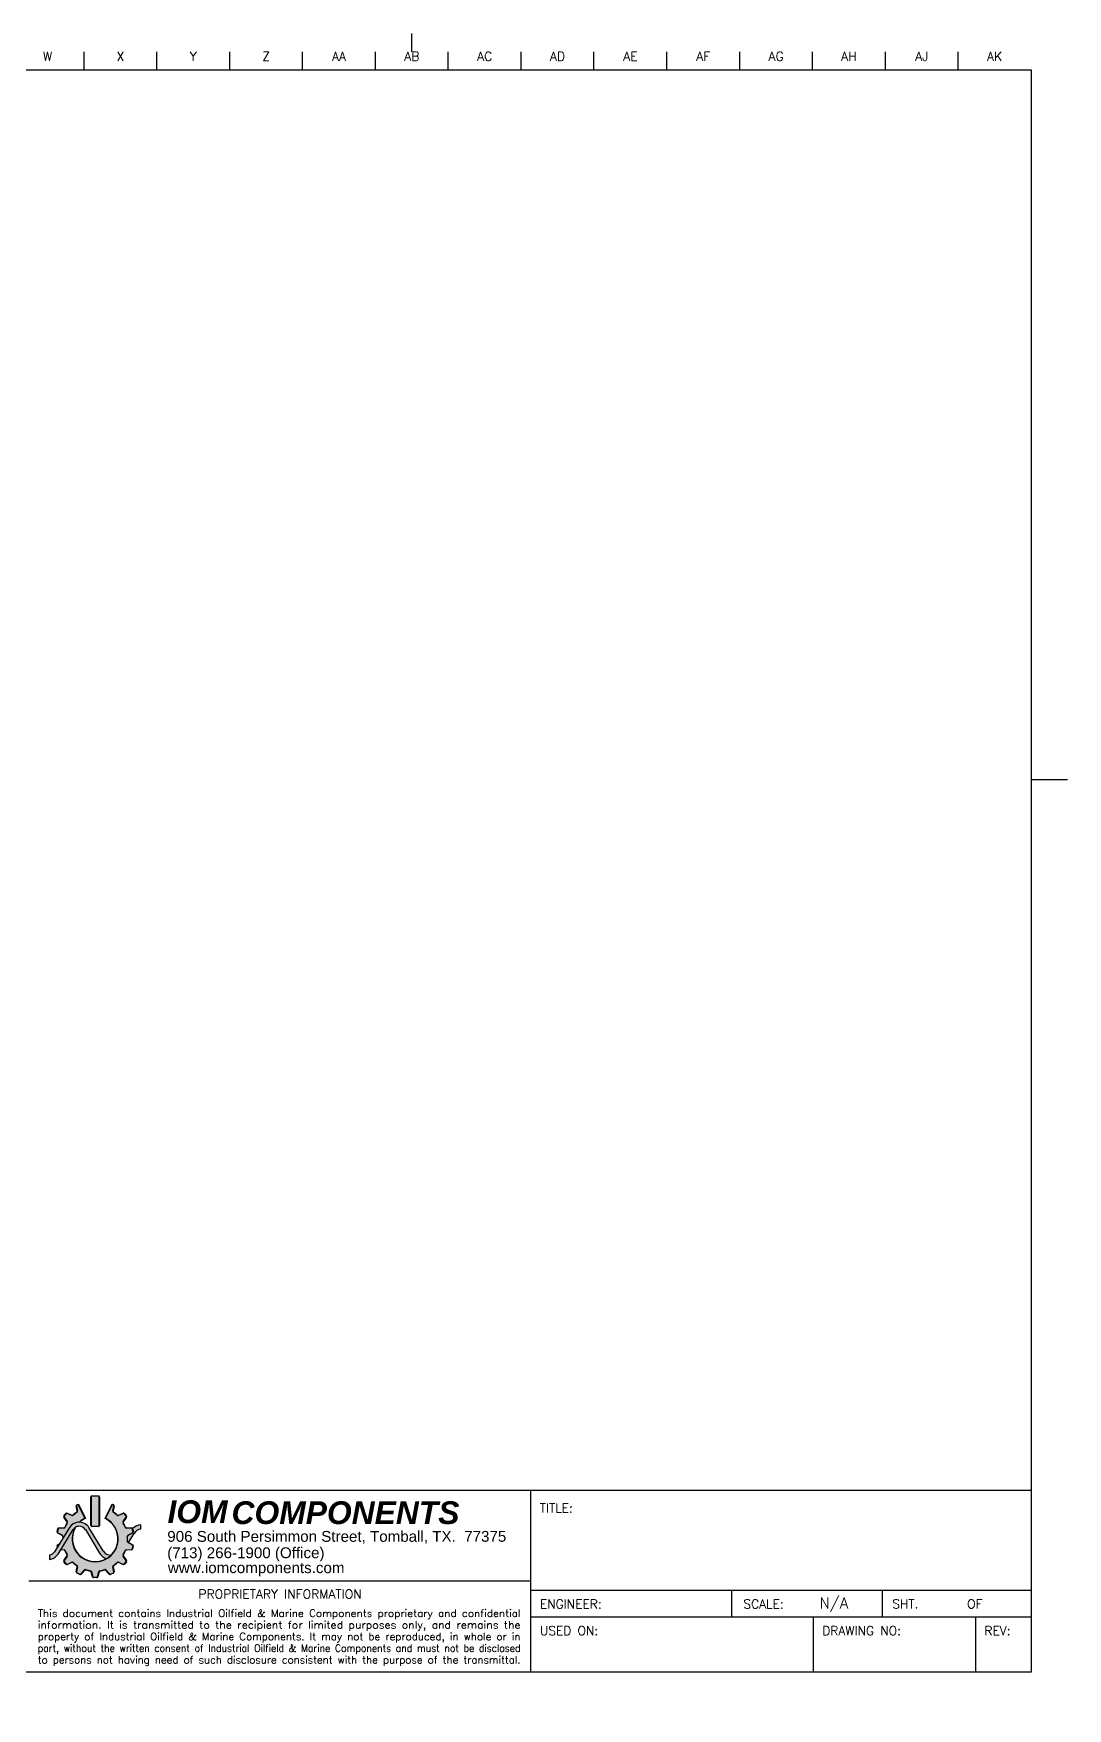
# Model space of a CAD drawing. Header units: inches. Extents: x -0.7 to 34.5, y -0.5 to 22.5.
# Drawn here: x 20.31 to 34.5, y -0.5 to 22.5 of the extents above; entities that cross this region are included whole.
import ezdxf
from ezdxf.enums import TextEntityAlignment as Align

# ---------------------------------------------------------------- set-up
doc = ezdxf.new("R2010")
doc.units = ezdxf.units.IN
doc.header["$MEASUREMENT"] = 0
for name, color, linetype in [('INFORBORDER', 3, 'Continuous'), ('TEXT', 3, 'Continuous'), ('TEXT2', 8, 'Continuous'), ('WIRES', 7, 'Continuous')]:
    doc.layers.add(name, color=color, linetype=linetype)
doc.styles.add('IDS', font='arial.ttf')
doc.styles.add('LOGO', font='arialbi.ttf')
doc.styles.get("Standard").update_dxf_attribs({"font": 'ROMANS.SHX'})
doc.styles.add('TITLEBLK', font='romans.shx')

# ---------------------------------------------------------------- blocks, each defined once
blk = doc.blocks.new('TITLE')
at = {"layer": 'TEXT', "style": 'TITLEBLK'}
for tag, height, p in [('TITLE_LINE1', 0.148, (-3.433, 2.125)), ('TITLE_LINE2', 0.148, (-3.433, 1.875)), ('TITLE_LINE3', 0.148, (-3.433, 1.625)), ('TITLE_LINE4', 0.148, (-3.433, 1.375)), ('ENG', 0.148, (-4.998, 0.936)), ('SCALE', 0.148, (-2.707, 0.938)), ('FIRST_SHEET', 0.148, (-1.196, 0.937)), ('LAST_SHEET', 0.148, (-0.338, 0.937)), ('DRAWING_NO', 0.197, (-1.5, 0.25))]:
    blk.add_attdef(tag, text='', height=height, dxfattribs=at).set_placement(p, align=Align.MIDDLE)
blk.add_attdef('PROJECT', text='', height=0.197, dxfattribs=at).set_placement((-5.062, 0.25), align=Align.MIDDLE_CENTER)
blk = doc.blocks.new('IOM_TITLE_BLOCK_BORDER')
at = {"layer": 'INFORBORDER', "color": 5}
for p, q in [((8.5, 22.25), (8.5, 22.5)), ((17, 22), (17, 22.5)), ((25.5, 22.25), (25.5, 22.5)), ((1, 22), (1, 22.25)), ((2, 22), (2, 22.25)), ((3, 22), (3, 22.25)), ((4, 22), (4, 22.25)), ((5, 22), (5, 22.25)), ((6, 22), (6, 22.25)), ((7, 22), (7, 22.25)), ((8, 22), (8, 22.25)), ((9, 22), (9, 22.25)), ((10, 22), (10, 22.25)), ((11, 22), (11, 22.25)), ((12, 22), (12, 22.25)), ((13, 22), (13, 22.25)), ((14, 22), (14, 22.25)), ((15, 22), (15, 22.25)), ((16, 22), (16, 22.25)), ((18, 22), (18, 22.25)), ((19, 22), (19, 22.25)), ((20, 22), (20, 22.25)), ((21, 22), (21, 22.25)), ((22, 22), (22, 22.25)), ((23, 22), (23, 22.25)), ((24, 22), (24, 22.25)), ((25, 22), (25, 22.25)), ((26, 22), (26, 22.25)), ((27, 22), (27, 22.25)), ((28, 22), (28, 22.25)), ((29, 22), (29, 22.25)), ((30, 22), (30, 22.25)), ((31, 22), (31, 22.25)), ((32, 22), (32, 22.25)), ((33, 22), (33, 22.25)), ((0, 0), (0, 22)), ((0, 22), (34, 22)), ((34, 22), (34, 0)), ((0, 12.25), (-0.5, 12.25)), ((34.5, 12.25), (34, 12.25)), ((34, 0), (0, 0)), ((17, -0.5), (17, 0))]:
    blk.add_line(p, q, dxfattribs=at)
at = {"color": 7, "ltscale": 0.2}
for s, p in [('A', (0.5, 22.125)), ('B', (1.5, 22.125)), ('C', (2.5, 22.125)), ('D', (3.5, 22.125)), ('E', (4.5, 22.125)), ('F', (5.5, 22.125)), ('G', (6.5, 22.125)), ('H', (7.5, 22.125)), ('J', (8.5, 22.125)), ('K', (9.5, 22.125)), ('L', (10.5, 22.125)), ('M', (11.5, 22.125)), ('N', (12.5, 22.125)), ('P', (13.5, 22.125)), ('Q', (14.5, 22.125)), ('R', (15.5, 22.125)), ('S', (16.5, 22.125)), ('T', (17.5, 22.125)), ('U', (18.5, 22.125)), ('V', (19.5, 22.125)), ('W', (20.5, 22.125)), ('X', (21.5, 22.125)), ('Y', (22.5, 22.125)), ('Z', (23.5, 22.125)), ('AA', (24.5, 22.125)), ('AB', (25.5, 22.125)), ('AC', (26.5, 22.125)), ('AD', (27.5, 22.125)), ('AE', (28.5, 22.125)), ('AF', (29.5, 22.125)), ('AG', (30.5, 22.125)), ('AH', (31.5, 22.125)), ('AJ', (32.5, 22.125)), ('AK', (33.5, 22.125))]:
    blk.add_text(s, height=0.125, dxfattribs=at).set_placement(p, align=Align.CENTER)
blk = doc.blocks.new('A$C28e8f024')
at = {"layer": 'WIRES', "ltscale": 0.2, "true_color": 0xffc300}
h = blk.add_hatch(color=40, dxfattribs=at)
h.dxf.hatch_style = 1
h.paths.add_polyline_path([(0.324, 0.855, -0.298347), (0.305, 0.852), (0.239, 0.881, 0.339454), (0.227, 0.878), (0.198, 0.842, 0.339454), (0.198, 0.83), (0.241, 0.772, -0.298347), (0.242, 0.752, 0.037598), (0.213, 0.693, -0.298347), (0.198, 0.682), (0.125, 0.679, 0.339454), (0.116, 0.671), (0.106, 0.626, 0.339454), (0.111, 0.615), (0.175, 0.581, -0.298347), (0.184, 0.564, 0.013991), (0.183, 0.54), (0.274, 0.687, -0.269055), (0.411, 0.763, -0.071928), (0.485, 0.814), (0.393, 1.005), (0.376, 0.997, 0.339454), (0.37, 0.985), (0.383, 0.914, -0.298347), (0.376, 0.897, 0.037598)])
h.paths.add_polyline_path([(0.154, 0.383), (0.198, 0.381, -0.298347), (0.213, 0.37, 0.037598), (0.242, 0.31, -0.298347), (0.241, 0.291), (0.198, 0.233, 0.339454), (0.198, 0.22), (0.227, 0.184, 0.339454), (0.239, 0.181), (0.305, 0.21, -0.298347), (0.324, 0.207, 0.037598), (0.376, 0.166, -0.298347), (0.383, 0.148), (0.37, 0.077, 0.339454), (0.376, 0.066), (0.417, 0.046, 0.339454), (0.429, 0.049), (0.476, 0.103, -0.298347), (0.495, 0.109, 0.037598), (0.559, 0.094, -0.298347), (0.574, 0.081), (0.592, 0.011, 0.339454), (0.602, 0.004), (0.648, 0.004, 0.339454), (0.658, 0.011), (0.677, 0.081, -0.298347), (0.691, 0.094, 0.037598), (0.756, 0.109, -0.298347), (0.774, 0.103), (0.821, 0.049, 0.339454), (0.834, 0.046), (0.875, 0.066, 0.339454), (0.88, 0.077), (0.867, 0.148, -0.298347), (0.874, 0.166, 0.037598), (0.926, 0.207, -0.298347), (0.945, 0.21), (1.011, 0.181, 0.339454), (1.023, 0.184), (1.052, 0.22, 0.339454), (1.052, 0.233), (1.009, 0.291, -0.298347), (1.008, 0.31, 0.037598), (1.037, 0.37, -0.298347), (1.053, 0.381), (1.125, 0.384, 0.339454), (1.134, 0.392), (1.145, 0.436, 0.339454), (1.139, 0.447), (1.075, 0.481, -0.298347), (1.066, 0.498, 0.037598), (1.066, 0.564, -0.298347), (1.075, 0.581), (1.139, 0.615, 0.339454), (1.145, 0.626), (1.134, 0.671, 0.339454), (1.125, 0.679), (1.053, 0.682, -0.298347), (1.037, 0.693, 0.037598), (1.008, 0.752, -0.298347), (1.009, 0.772), (1.052, 0.83, 0.339454), (1.052, 0.842), (1.023, 0.878, 0.339454), (1.011, 0.881), (0.945, 0.852, -0.298347), (0.926, 0.855, 0.037598), (0.874, 0.897, -0.298347), (0.867, 0.914), (0.88, 0.985, 0.339454), (0.875, 0.997), (0.857, 1.005), (0.765, 0.814, -2.510197), (0.35, 0.687, 0.100565), (0.323, 0.658)])
h.paths.add_polyline_path([(0.571, 0.716, 0.414214), (0.581, 0.706), (0.669, 0.706, 0.414214), (0.679, 0.716), (0.679, 1.106, 0.414214), (0.669, 1.116), (0.581, 1.116, 0.414214), (0.571, 1.106)])
at = {"layer": 'WIRES', "ltscale": 0.2, "true_color": 0x000000}
h = blk.add_hatch(color=18, dxfattribs=at)
h.dxf.hatch_style = 1
h.paths.add_polyline_path([(0.54, 0.689, 0.059629), (0.517, 0.717, 0.48779), (0.274, 0.687), (0.068, 0.353, -0.20671), (0, 0.31), (0, 0.25, 0.15534), (0.061, 0.269, 0.070063), (0.116, 0.321), (0.323, 0.658, -0.17231), (0.375, 0.699, -0.062907), (0.399, 0.704, -0.284334), (0.49, 0.658), (0.686, 0.337, 0.173655), (0.781, 0.26, 0.063782), (0.844, 0.308, -0.269685), (0.736, 0.367)])
h.paths.add_polyline_path([(1.25, 0.725, 0.171187), (1.138, 0.673, -0.020776), (1.138, 0.672), (1.149, 0.627, -0.339454), (1.142, 0.612), (1.078, 0.578, 0.298347), (1.07, 0.565), (1.066, 0.564, -0.037598), (1.066, 0.498, 0.298347), (1.075, 0.481), (1.077, 0.485), (1.083, 0.482), (1.159, 0.607, -0.224466), (1.25, 0.666)])
at = {"color": 7, "linetype": 'Continuous', "lineweight": 25}
for p, q in [((0.38, 0.914), (0.366, 0.985)), ((0.366, 0.985), (0.37, 0.985)), ((0.37, 0.985), (0.383, 0.914)), ((0.374, 1), (0.395, 1.01)), ((0.374, 1), (0.376, 0.997)), ((0.393, 1.005), (0.376, 0.997)), ((0.395, 1.01), (0.393, 1.005)), ((0.485, 0.814), (0.393, 1.005)), ((0.395, 1.01), (0.49, 0.812)), ((0.567, 0.716), (0.567, 1.106)), ((0.567, 1.106), (0.571, 1.106)), ((0.571, 1.106), (0.571, 0.716)), ((0.581, 1.12), (0.581, 1.116)), ((0.581, 1.12), (0.669, 1.12)), ((0.669, 1.116), (0.581, 1.116)), ((0.669, 1.12), (0.669, 1.116)), ((0.679, 0.716), (0.679, 1.106)), ((0.683, 1.106), (0.679, 1.106)), ((0.683, 1.106), (0.683, 0.716)), ((0.761, 0.812), (0.856, 1.01)), ((0.857, 1.005), (0.765, 0.814)), ((0.856, 1.01), (0.857, 1.005)), ((0.856, 1.01), (0.876, 1)), ((0.875, 0.997), (0.857, 1.005)), ((0.867, 0.914), (0.88, 0.985)), ((0.884, 0.985), (0.87, 0.914)), ((0.876, 1), (0.875, 0.997)), ((0.884, 0.985), (0.88, 0.985)), ((0.195, 0.828), (0.198, 0.83)), ((0.238, 0.77), (0.195, 0.828)), ((0.196, 0.845), (0.224, 0.88)), ((0.196, 0.845), (0.198, 0.842)), ((0.227, 0.878), (0.198, 0.842)), ((0.198, 0.83), (0.241, 0.772)), ((0.21, 0.694), (0.213, 0.693)), ((0.224, 0.88), (0.227, 0.878)), ((0.238, 0.77), (0.241, 0.772)), ((0.24, 0.884), (0.239, 0.881)), ((0.305, 0.852), (0.239, 0.881)), ((0.239, 0.754), (0.242, 0.752)), ((0.24, 0.884), (0.307, 0.855)), ((0.307, 0.855), (0.305, 0.852)), ((0.322, 0.858), (0.324, 0.855)), ((0.374, 0.9), (0.376, 0.897)), ((0.38, 0.914), (0.383, 0.914)), ((0.571, 0.716), (0.567, 0.716)), ((0.581, 0.706), (0.669, 0.706)), ((0.581, 0.706), (0.581, 0.702)), ((0.669, 0.702), (0.581, 0.702)), ((0.669, 0.706), (0.669, 0.702)), ((0.679, 0.716), (0.683, 0.716)), ((0.867, 0.914), (0.87, 0.914)), ((0.874, 0.897), (0.876, 0.9)), ((0.926, 0.855), (0.929, 0.858)), ((0.944, 0.855), (1.01, 0.884)), ((0.945, 0.852), (0.944, 0.855)), ((1.011, 0.881), (0.945, 0.852)), ((1.008, 0.752), (1.011, 0.754)), ((1.009, 0.772), (1.052, 0.83)), ((1.009, 0.772), (1.012, 0.77)), ((1.011, 0.881), (1.01, 0.884)), ((1.055, 0.828), (1.012, 0.77)), ((1.023, 0.878), (1.026, 0.88)), ((1.052, 0.842), (1.023, 0.878)), ((1.026, 0.88), (1.055, 0.845)), ((1.037, 0.693), (1.04, 0.694)), ((1.052, 0.842), (1.055, 0.845)), ((1.052, 0.83), (1.055, 0.828)), ((1.25, 0.666), (1.25, 0.725)), ((0.274, 0.687), (0.068, 0.353)), ((0.102, 0.627), (0.112, 0.672)), ((0.102, 0.627), (0.106, 0.626)), ((0.116, 0.671), (0.106, 0.626)), ((0.109, 0.612), (0.111, 0.615)), ((0.173, 0.578), (0.109, 0.612)), ((0.109, 0.451), (0.137, 0.465)), ((0.111, 0.615), (0.175, 0.581)), ((0.112, 0.672), (0.116, 0.671)), ((0.116, 0.321), (0.323, 0.658)), ((0.125, 0.682), (0.198, 0.685)), ((0.125, 0.682), (0.125, 0.679)), ((0.198, 0.682), (0.125, 0.679)), ((0.173, 0.578), (0.175, 0.581)), ((0.181, 0.565), (0.184, 0.564)), ((0.198, 0.685), (0.198, 0.682)), ((0.49, 0.658), (0.686, 0.337)), ((0.736, 0.367), (0.54, 0.689)), ((1.053, 0.682), (1.053, 0.685)), ((1.053, 0.685), (1.125, 0.682)), ((1.125, 0.679), (1.053, 0.682)), ((1.066, 0.564), (1.07, 0.565)), ((1.066, 0.498), (1.07, 0.498)), ((1.075, 0.581), (1.139, 0.615)), ((1.075, 0.581), (1.077, 0.578)), ((1.075, 0.481), (1.077, 0.484)), ((1.139, 0.447), (1.075, 0.481)), ((1.141, 0.612), (1.077, 0.578)), ((1.077, 0.484), (1.141, 0.451)), ((1.142, 0.612), (1.078, 0.578)), ((1.078, 0.484), (1.083, 0.482)), ((1.083, 0.482), (1.159, 0.607)), ((1.125, 0.679), (1.125, 0.682)), ((1.134, 0.671), (1.138, 0.672)), ((1.145, 0.626), (1.134, 0.671)), ((1.138, 0.672), (1.148, 0.627)), ((1.138, 0.672), (1.149, 0.627)), ((1.139, 0.615), (1.141, 0.612)), ((1.145, 0.626), (1.148, 0.627)), ((0, 0.31), (0, 0.25)), ((0.102, 0.435), (0.106, 0.436)), ((0.107, 0.416), (0.102, 0.435)), ((0.106, 0.436), (0.109, 0.42)), ((0.109, 0.451), (0.111, 0.447)), ((0.133, 0.459), (0.111, 0.447)), ((0.198, 0.377), (0.151, 0.379)), ((0.154, 0.383), (0.198, 0.381)), ((0.195, 0.235), (0.238, 0.293)), ((0.195, 0.235), (0.198, 0.233)), ((0.198, 0.377), (0.198, 0.381)), ((0.241, 0.291), (0.198, 0.233)), ((0.21, 0.368), (0.213, 0.37)), ((0.238, 0.293), (0.241, 0.291)), ((0.239, 0.308), (0.242, 0.31)), ((1.008, 0.31), (1.011, 0.308)), ((1.009, 0.291), (1.012, 0.293)), ((1.052, 0.233), (1.009, 0.291)), ((1.012, 0.293), (1.055, 0.235)), ((1.037, 0.37), (1.04, 0.368)), ((1.052, 0.233), (1.055, 0.235)), ((1.053, 0.381), (1.125, 0.384)), ((1.053, 0.381), (1.053, 0.377)), ((1.125, 0.38), (1.053, 0.377)), ((1.125, 0.384), (1.125, 0.38)), ((1.134, 0.392), (1.145, 0.436)), ((1.134, 0.392), (1.138, 0.391)), ((1.148, 0.435), (1.138, 0.391)), ((1.139, 0.447), (1.141, 0.451)), ((1.145, 0.436), (1.148, 0.435)), ((0.196, 0.218), (0.198, 0.22)), ((0.224, 0.182), (0.196, 0.218)), ((0.198, 0.22), (0.227, 0.184)), ((0.224, 0.182), (0.227, 0.184)), ((0.239, 0.181), (0.305, 0.21)), ((0.24, 0.178), (0.239, 0.181)), ((0.307, 0.207), (0.24, 0.178)), ((0.307, 0.207), (0.305, 0.21)), ((0.322, 0.204), (0.324, 0.207)), ((0.366, 0.078), (0.38, 0.149)), ((0.366, 0.078), (0.37, 0.077)), ((0.383, 0.148), (0.37, 0.077)), ((0.374, 0.163), (0.376, 0.166)), ((0.374, 0.062), (0.376, 0.066)), ((0.415, 0.043), (0.374, 0.062)), ((0.376, 0.066), (0.417, 0.046)), ((0.38, 0.149), (0.383, 0.148)), ((0.415, 0.043), (0.417, 0.046)), ((0.429, 0.049), (0.476, 0.103)), ((0.432, 0.046), (0.429, 0.049)), ((0.479, 0.101), (0.432, 0.046)), ((0.479, 0.101), (0.476, 0.103)), ((0.494, 0.105), (0.495, 0.109)), ((0.559, 0.094), (0.559, 0.09)), ((0.574, 0.081), (0.57, 0.08)), ((0.589, 0.01), (0.57, 0.08)), ((0.574, 0.081), (0.592, 0.011)), ((0.592, 0.011), (0.589, 0.01)), ((0.602, 0.004), (0.648, 0.004)), ((0.602, 0.004), (0.602, 0)), ((0.648, 0), (0.602, 0)), ((0.648, 0.004), (0.648, 0)), ((0.658, 0.011), (0.677, 0.081)), ((0.658, 0.011), (0.661, 0.01)), ((0.68, 0.08), (0.661, 0.01)), ((0.677, 0.081), (0.68, 0.08)), ((0.691, 0.094), (0.691, 0.09)), ((0.756, 0.109), (0.757, 0.105)), ((0.774, 0.103), (0.771, 0.101)), ((0.818, 0.046), (0.771, 0.101)), ((0.774, 0.103), (0.821, 0.049)), ((0.821, 0.049), (0.818, 0.046)), ((0.834, 0.046), (0.875, 0.066)), ((0.834, 0.046), (0.835, 0.043)), ((0.876, 0.062), (0.835, 0.043)), ((0.867, 0.148), (0.87, 0.149)), ((0.88, 0.077), (0.867, 0.148)), ((0.87, 0.149), (0.884, 0.078)), ((0.874, 0.166), (0.876, 0.163)), ((0.875, 0.066), (0.876, 0.062)), ((0.88, 0.077), (0.884, 0.078)), ((0.926, 0.207), (0.929, 0.204)), ((0.945, 0.21), (0.944, 0.207)), ((1.01, 0.178), (0.944, 0.207)), ((0.945, 0.21), (1.011, 0.181)), ((1.011, 0.181), (1.01, 0.178)), ((1.023, 0.184), (1.052, 0.22)), ((1.023, 0.184), (1.026, 0.182)), ((1.055, 0.218), (1.026, 0.182)), ((1.052, 0.22), (1.055, 0.218))]:
    blk.add_line(p, q, dxfattribs=at)
for centre, radius, start, end in [((0.38, 0.987), 0.0139, 115.7143, 190.7143), ((0.38, 0.987), 0.0104, 115.7143, 190.7143), ((0.581, 1.106), 0.0139, 90, 180), ((0.581, 1.106), 0.0104, 90, 180), ((0.669, 1.106), 0.0139, 0, 90), ((0.669, 1.106), 0.0104, 0, 90), ((0.87, 0.987), 0.0104, 349.2857, 64.2857), ((0.87, 0.987), 0.0139, 349.2857, 64.2857), ((0.207, 0.836), 0.0139, 141.4286, 216.4286), ((0.207, 0.836), 0.0104, 141.4286, 216.4286), ((0.197, 0.699), 0.0139, 272.1429, 338.5921), ((0.197, 0.699), 0.0175, 272.1429, 338.5921), ((0.625, 0.531), 0.446, 149.9794, 158.5921), ((0.625, 0.531), 0.442, 149.9794, 158.5921), ((0.235, 0.871), 0.0139, 66.4286, 141.4286), ((0.235, 0.871), 0.0104, 66.4286, 141.4286), ((0.227, 0.761), 0.0139, 329.9794, 36.4286), ((0.227, 0.761), 0.0175, 329.9794, 36.4286), ((0.407, 0.607), 0.155, 44.9999, 149.0105), ((0.312, 0.868), 0.0175, 246.4286, 312.8778), ((0.312, 0.868), 0.0139, 246.4286, 312.8778), ((0.625, 0.531), 0.316, 150.5221, 63.6377), ((0.625, 0.531), 0.312, 149.2324, 299.8232), ((0.625, 0.531), 0.446, 124.2651, 132.8778), ((0.407, 0.606), 0.0985, 109.2374, 148.344), ((0.625, 0.531), 0.442, 124.2651, 132.8778), ((0.366, 0.911), 0.0139, 304.2651, 10.7143), ((0.407, 0.606), 0.0985, 94.839, 109.2374), ((0.366, 0.911), 0.0175, 304.2651, 10.7143), ((0.407, 0.607), 0.0973, 31.35, 94.839), ((0.625, 0.531), 0.316, 116.3623, 132.8187), ((0.625, 0.531), 0.312, 115.7143, 132.1591), ((0.408, 0.609), 0.154, 31.35, 44.9999), ((0.581, 0.716), 0.0139, 180, 270), ((0.581, 0.716), 0.0104, 180, 270), ((0.669, 0.716), 0.0104, 270, 0), ((0.669, 0.716), 0.0139, 270, 0), ((0.625, 0.531), 0.312, 314.4081, 64.2857), ((0.884, 0.911), 0.0175, 169.2857, 235.7349), ((0.884, 0.911), 0.0139, 169.2857, 235.7349), ((0.625, 0.531), 0.442, 47.1222, 55.7349), ((0.625, 0.531), 0.446, 47.1222, 55.7349), ((0.938, 0.868), 0.0175, 227.1222, 293.5714), ((0.938, 0.868), 0.0139, 227.1222, 293.5714), ((1.023, 0.761), 0.0175, 143.5714, 210.0206), ((0.625, 0.531), 0.442, 21.4079, 30.0206), ((1.023, 0.761), 0.0139, 143.5714, 210.0206), ((1.015, 0.871), 0.0139, 38.5714, 113.5714), ((1.015, 0.871), 0.0104, 38.5714, 113.5714), ((0.625, 0.531), 0.446, 21.4079, 30.0206), ((1.053, 0.699), 0.0175, 201.4079, 267.8571), ((1.053, 0.699), 0.0139, 201.4079, 267.8571), ((1.044, 0.836), 0.0104, 323.5714, 38.5714), ((1.044, 0.836), 0.0139, 323.5714, 38.5714), ((1.268, 0.54), 0.185, 95.5171, 134.3738), ((0.116, 0.624), 0.0139, 167.1429, 242.1429), ((0.116, 0.624), 0.0104, 167.1429, 242.1429), ((0.126, 0.668), 0.0139, 92.1429, 167.1429), ((0.126, 0.668), 0.0104, 92.1429, 167.1429), ((0.167, 0.566), 0.0139, 355.6936, 62.1429), ((0.167, 0.566), 0.0175, 355.6936, 62.1429), ((0.625, 0.531), 0.446, 175.6936, 179.6685), ((0.625, 0.531), 0.442, 175.6936, 178.9), ((1.084, 0.566), 0.0175, 117.8571, 184.3064), ((0.625, 0.531), 0.442, 355.6936, 4.3064), ((1.084, 0.497), 0.0175, 175.6936, 242.1429), ((1.084, 0.566), 0.0139, 117.8571, 184.3064), ((1.084, 0.566), 0.0139, 117.8571, 184.3064), ((0.625, 0.531), 0.446, 355.6936, 4.3064), ((0.625, 0.531), 0.446, 355.6936, 4.3064), ((1.084, 0.497), 0.0139, 175.6936, 242.1429), ((1.084, 0.497), 0.0139, 175.6936, 242.1429), ((1.124, 0.668), 0.0139, 12.8571, 87.8571), ((1.124, 0.668), 0.0104, 12.8571, 87.8571), ((1.125, 0.669), 0.0139, 12.8571, 17.618), ((1.134, 0.624), 0.0104, 297.8571, 12.8571), ((1.134, 0.624), 0.0139, 297.8571, 12.8571), ((1.135, 0.624), 0.0139, 297.8571, 12.8571), ((1.268, 0.54), 0.127, 98.0449, 148.65), ((-0.015, 0.41), 0.1, 278.6054, 325.322), ((0, 0.355), 0.105, 270, 305.319), ((-0.096, 0.49), 0.27, 305.319, 321.3501), ((0.116, 0.438), 0.0139, 117.8571, 192.8571), ((0.116, 0.438), 0.0104, 117.8571, 192.8571), ((0.207, 0.226), 0.0139, 143.5714, 218.5714), ((0.207, 0.226), 0.0104, 143.5714, 218.5714), ((0.197, 0.363), 0.0175, 21.4079, 87.8571), ((0.197, 0.363), 0.0139, 21.4079, 87.8571), ((0.625, 0.531), 0.446, 201.4079, 210.0206), ((0.625, 0.531), 0.442, 201.4079, 210.0206), ((0.227, 0.301), 0.0139, 323.5714, 30.0206), ((0.227, 0.301), 0.0175, 323.5714, 30.0206), ((0.84, 0.431), 0.181, 211.35, 250.7559), ((0.84, 0.431), 0.123, 211.35, 271.7209), ((0.625, 0.531), 0.312, 299.8763, 314.4744), ((1.023, 0.301), 0.0175, 149.9794, 216.4286), ((0.625, 0.531), 0.442, 329.9794, 338.5921), ((1.023, 0.301), 0.0139, 149.9794, 216.4286), ((0.625, 0.531), 0.446, 329.9794, 338.5921), ((1.053, 0.363), 0.0175, 92.1429, 158.5921), ((1.053, 0.363), 0.0139, 92.1429, 158.5921), ((1.044, 0.226), 0.0104, 321.4286, 36.4286), ((1.044, 0.226), 0.0139, 321.4286, 36.4286), ((1.124, 0.394), 0.0104, 272.1429, 347.1429), ((1.124, 0.394), 0.0139, 272.1429, 347.1429), ((1.134, 0.438), 0.0104, 347.1429, 62.1429), ((1.134, 0.438), 0.0139, 347.1429, 62.1429), ((0.235, 0.191), 0.0139, 218.5714, 293.5714), ((0.235, 0.191), 0.0104, 218.5714, 293.5714), ((0.312, 0.194), 0.0175, 47.1222, 113.5714), ((0.312, 0.194), 0.0139, 47.1222, 113.5714), ((0.625, 0.531), 0.446, 227.1222, 235.7349), ((0.625, 0.531), 0.442, 227.1222, 235.7349), ((0.38, 0.075), 0.0139, 169.2857, 244.2857), ((0.38, 0.075), 0.0104, 169.2857, 244.2857), ((0.366, 0.151), 0.0139, 349.2857, 55.7349), ((0.366, 0.151), 0.0175, 349.2857, 55.7349), ((0.421, 0.055), 0.0139, 244.2857, 319.2857), ((0.421, 0.055), 0.0104, 244.2857, 319.2857), ((0.489, 0.092), 0.0175, 72.8365, 139.2857), ((0.489, 0.092), 0.0139, 72.8365, 139.2857), ((0.625, 0.531), 0.446, 252.8365, 261.4492), ((0.625, 0.531), 0.442, 252.8365, 261.4492), ((0.557, 0.077), 0.0175, 15, 81.4492), ((0.557, 0.077), 0.0139, 15, 81.4492), ((0.602, 0.014), 0.0139, 195, 270), ((0.602, 0.014), 0.0104, 195, 270), ((0.648, 0.014), 0.0104, 270, 345), ((0.648, 0.014), 0.0139, 270, 345), ((0.693, 0.077), 0.0175, 98.5508, 165), ((0.693, 0.077), 0.0139, 98.5508, 165), ((0.625, 0.531), 0.442, 278.5508, 287.1635), ((0.625, 0.531), 0.446, 278.5508, 287.1635), ((0.761, 0.092), 0.0175, 40.7143, 107.1635), ((0.761, 0.092), 0.0139, 40.7143, 107.1635), ((0.829, 0.055), 0.0139, 220.7143, 295.7143), ((0.829, 0.055), 0.0104, 220.7143, 295.7143), ((0.884, 0.151), 0.0175, 124.2651, 190.7143), ((0.884, 0.151), 0.0139, 124.2651, 190.7143), ((0.625, 0.531), 0.442, 304.2651, 312.8778), ((0.87, 0.075), 0.0104, 295.7143, 10.7143), ((0.625, 0.531), 0.446, 304.2651, 312.8778), ((0.87, 0.075), 0.0139, 295.7143, 10.7143), ((0.938, 0.194), 0.0175, 66.4286, 132.8778), ((0.938, 0.194), 0.0139, 66.4286, 132.8778), ((1.015, 0.191), 0.0139, 246.4286, 321.4286), ((1.015, 0.191), 0.0104, 246.4286, 321.4286)]:
    blk.add_arc(centre, radius, start, end, dxfattribs=at)
for points in [[(0.49, 0.812), (0.488, 0.813), (0.487, 0.814), (0.485, 0.814)], [(0.761, 0.812), (0.762, 0.813), (0.764, 0.814), (0.765, 0.814)]]:
    blk.add_open_spline(points, degree=3, dxfattribs=at)

msp = doc.modelspace()

# ---------------------------------------------------------------- linework, layer by layer
at = {"layer": 'INFORBORDER', "color": 5}
for p, q in [((0, 2.5), (34, 2.5)), ((27.134, 0), (27.134, 2.5)), ((20.243, 1.254), (27.134, 1.254))]:
    msp.add_line(p, q, dxfattribs=at)
at = {"layer": 'INFORBORDER', "color": 240}
for p, q in [((34, 1.122), (27.134, 1.122)), ((29.89, 1.122), (29.89, 0.753)), ((31.957, 1.122), (31.957, 0.753)), ((34, 0.753), (27.134, 0.753)), ((31.01, 0.753), (31.01, 0)), ((33.237, 0.753), (33.237, 0))]:
    msp.add_line(p, q, dxfattribs=at)

# ---------------------------------------------------------------- block references
at = {"color": 7, "ltscale": 0.2}
msp.add_blockref('IOM_TITLE_BLOCK_BORDER', (0, 0), dxfattribs=at)
at = {"ltscale": 0.2}
ref = msp.add_blockref('TITLE', (27.134, 2.436), dxfattribs=at)
ref.add_attrib('SCALE', 'N/A', dxfattribs={"layer": 'TEXT', "height": 0.1477, "style": 'TITLEBLK'}).set_placement((31.293, 0.938), align=Align.MIDDLE)
at = {"layer": 'WIRES', "ltscale": 0.2}
msp.add_blockref('A$C28e8f024', (20.528, 1.298), dxfattribs=at)

# ---------------------------------------------------------------- texts
at = {"color": 7, "style": 'LOGO'}
for s, p in [('IOM', (22.558, 2.202)), ('COMPONENTS', (24.589, 2.189))]:
    msp.add_text(s, height=0.3125, dxfattribs=at).set_placement(p, align=Align.MIDDLE_CENTER)
at = {"color": 7, "style": 'IDS'}
for s, p in [('906 South Persimmon Street, Tomball, TX.  77375', (22.143, 1.789)), ('(713) 266-1900 (Office)', (22.142, 1.564)), ('www.iomcomponents.com', (22.151, 1.359))]:
    msp.add_text(s, height=0.14872, dxfattribs=at).set_placement(p)
at = {"layer": 'INFORBORDER', "color": 51, "style": 'TITLEBLK'}
for s, height, p in [('TITLE:', 0.123, (27.257, 2.19)), ('ENGINEER:', 0.123, (27.257, 0.873)), ('SCALE:', 0.123, (30.052, 0.873)), ('SHT.', 0.123, (32.096, 0.875)), ('OF', 0.123, (33.122, 0.875)), ('USED ON:', 0.123, (27.257, 0.507)), ('DRAWING NO:', 0.12305, (31.133, 0.507)), ('REV:', 0.123, (33.36, 0.507))]:
    msp.add_text(s, height=height, dxfattribs=at).set_placement(p)
at = {"layer": 'TEXT2', "style": 'TITLEBLK'}
msp.add_text('PROPRIETARY INFORMATION', height=0.12364, dxfattribs=at).set_placement((23.691, 1.071), align=Align.MIDDLE)
for s, height, width, p, p2 in [('This document contains Industrial Oilfield & Marine Components proprietary and confidential', 0.09891, 0.925049, (20.365, 0.759), (26.992, 0.759)), ('information. It is transmitted to the recipient for limited purposes only, and remains the', 0.09891, 0.947475, (20.365, 0.599), (26.992, 0.599)), ('property of Industrial Oilfield & Marine Components. It may not be reproduced, in whole or in', 0.09891, 0.893333, (20.365, 0.439), (26.992, 0.439)), ('part, without the written consent of Industrial Oilfield & Marine Components and must not be disclosed', 0.098912, 0.812825, (20.365, 0.279), (26.992, 0.279)), ('to persons not having need of such disclosure consistent with the purpose of the transmittal.', 0.09891, 0.89107, (20.365, 0.119), (26.992, 0.119))]:
    msp.add_text(s, height=height, dxfattribs=dict(at, width=width)).set_placement(p, p2, align=Align.FIT)

doc.saveas('drawing.dxf')
